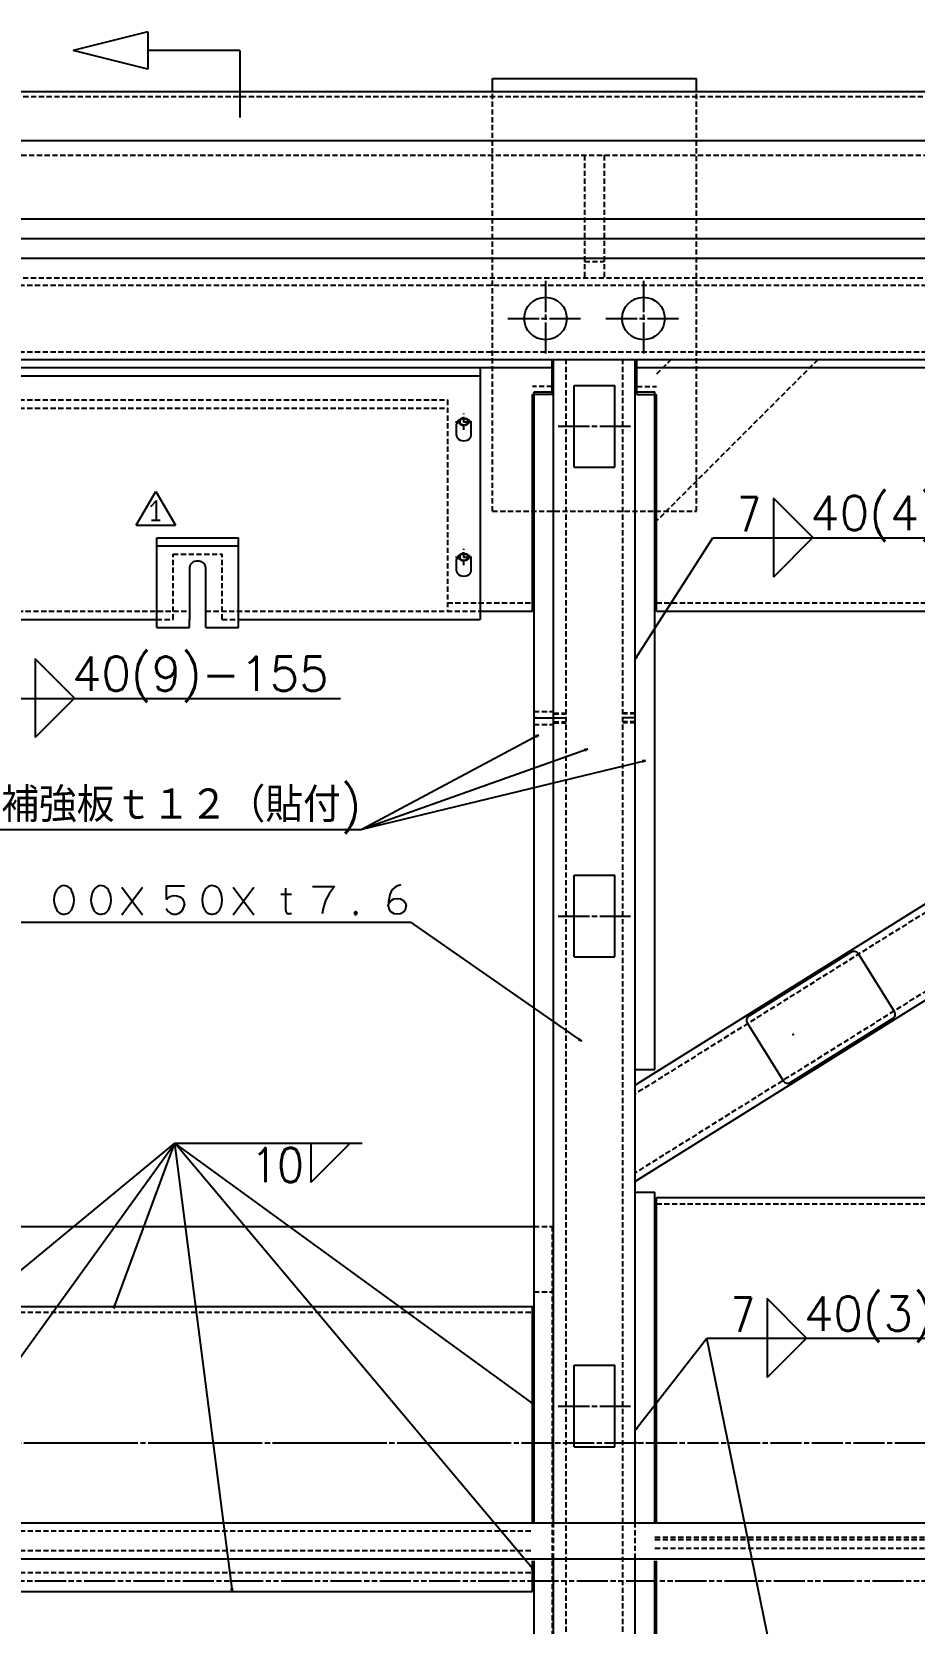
# Model space of a CAD drawing. Header units: inches. Extents: x -3285 to 2472, y -2323 to 2240.
# Drawn here: x -261 to 279, y 1209 to 2183 of the extents above; entities that cross this region are included whole.
import ezdxf
from ezdxf.enums import TextEntityAlignment as Align

# ---------------------------------------------------------------- set-up
doc = ezdxf.new("R2010")
doc.units = ezdxf.units.IN
doc.header["$MEASUREMENT"] = 0
for name, pattern in [('CENTERLINE', [25.4, 19.05, -1.5875, 3.175, -1.5875]), ('DASHED', [4.7625, 3.175, -1.5875]), ('PHANTOM', [30.1625, 19.05, -1.5875, 3.175, -1.5875, 3.175, -1.5875]), ('SOLID', [0])]:
    doc.linetypes.add(name, pattern=pattern)
for name, color, linetype in [('0$C$L0$V_DRAWING', 7, 'SOLID'), ('0$C$L0$V_PV', 7, 'SOLID'), ('Layer11$C$L11$V_DRAWING', 52, 'SOLID'), ('Layer11$C$L11$V_PV', 52, 'SOLID'), ('Layer12$C$L12$V_PV', 52, 'SOLID'), ('Layer13$C$L13$V_PV', 52, 'SOLID'), ('Layer14$C$L14$V_PV', 52, 'SOLID'), ('Layer21$C$L21$V_DRAWING', 2, 'SOLID'), ('Layer21$C$L21$V_PV', 2, 'SOLID'), ('Layer8$C$L8$V_DRAWING', 40, 'SOLID'), ('Layer8$C$L8$V_PV', 40, 'SOLID')]:
    doc.layers.add(name, color=color, linetype=linetype)
doc.styles.add('CADRASTD', font='txt', dxfattribs={"bigfont": 'bigfont'})
doc.dimstyles.new('DIM2', dxfattribs={"dimtxt": 0.156, "dimasz": 2, "dimexe": 0, "dimexo": 0, "dimgap": 0.078, "dimtad": 3, "dimzin": 0, "dimdsep": 46, "dimtxsty": 'CADRASTD', "dimblk": 'CADRA_ARROW22_5OPEN', "dimblk1": 'CADRA_ARROW22_5OPEN', "dimblk2": 'CADRA_ARROW22_5OPEN', "dimcen": 0.09, "dimaunit": 1, "dimadec": 17154, "dimazin": 0, "dimtfac": 1, "dimtofl": 0, "dimtmove": 0, "dimatfit": 3, "dimldrblk": 'CADRA_ARROW22_5OPEN', "dimfxl": 1, "dimtolj": 1, "dimtzin": 0, "dimarcsym": 0})

# ---------------------------------------------------------------- blocks, each defined once
blk = doc.blocks.new('TAB102_SYM001')
at = {"layer": 'Layer11$C$L11$V_DRAWING'}
for p, q in [((2.08, 0.53), (2.08, 2.53)), ((1.58, 0.53), (2.46, 0.53))]:
    blk.add_line(p, q, dxfattribs=at)
at = {"layer": 'Layer21$C$L21$V_DRAWING'}
for p, q in [((0, 0), (2, 3.46)), ((2, 3.46), (4, 0)), ((1.49, 1.93), (2.08, 2.53)), ((0, 0), (4, 0))]:
    blk.add_line(p, q, dxfattribs=at)
blk = doc.blocks.new('BLOCK16')
at = {"layer": '0$C$L0$V_DRAWING'}
for p in [(0, 0), (0, 0), (1, 0)]:
    blk.add_point(p, dxfattribs=at)
at = {"layer": 'Layer12$C$L12$V_PV', "color": 4, "linetype": 'DASHED'}
for p, q in [((0, 4), (12, 4)), ((12, 3), (19.6, 3)), ((12, 2.4), (19.6, 2.4)), ((0, -4), (12, -4)), ((12, -2.4), (19.6, -2.4)), ((12, -3), (19.6, -3))]:
    blk.add_line(p, q, dxfattribs=at)
at = {"layer": 'Layer13$C$L13$V_PV', "color": 4, "linetype": 'CENTERLINE'}
blk.add_line((0, 0), (19.6, 0), dxfattribs=at)
blk = doc.blocks.new('BLOCK15')
at = {"layer": 'Layer12$C$L12$V_PV', "color": 4, "linetype": 'DASHED'}
for p, q in [((485, 446.91), (477.4, 446.91)), ((485, 446.31), (477.4, 446.31)), ((485, 441.51), (477.4, 441.51)), ((485, 440.91), (477.4, 440.91))]:
    blk.add_line(p, q, dxfattribs=at)
at = {"layer": 'Layer13$C$L13$V_PV', "color": 4, "linetype": 'CENTERLINE'}
blk.add_line((485, 443.91), (477.4, 443.91), dxfattribs=at)
at = {"layer": '0$C$L0$V_DRAWING', "yscale": -1}
blk.add_blockref('BLOCK16', (423, 443.91), dxfattribs=at)
blk = doc.blocks.new('BLOCK36')
at = {"layer": '0$C$L0$V_DRAWING'}
blk.add_point((0, 0), dxfattribs=at)
blk.add_point((0, 0), dxfattribs=at)
blk.add_point((0, 0), dxfattribs=at)
blk.add_point((0, 0), dxfattribs=at)
at = {"layer": 'Layer21$C$L21$V_DRAWING', "color": 20}
for p, q in [((-20, 21), (-20, -21)), ((57, 24), (-17, 24)), ((60, 21), (60, -21)), ((57, -24), (-17, -24))]:
    blk.add_line(p, q, dxfattribs=at)
for centre, start, end in [((-17, 21), 89.99998, 179.99996), ((57, 21), 0, 89.99998), ((-17, -21), 179.99996, 269.99995), ((57, -21), 269.99995, 359.99998)]:
    blk.add_arc(centre, 3, start, end, dxfattribs=at)
blk = doc.blocks.new('BLOCK35')
at = {"layer": '0$C$L0$V_DRAWING', "xscale": 1.000000010567625, "yscale": 1.000000010567625, "zscale": 1.000000010567625, "rotation": 32.02455975926377}
blk.add_blockref('BLOCK36', (2446.65, -577.56), dxfattribs=at)
blk = doc.blocks.new('BLOCK38')
at = {"layer": '0$C$L0$V_DRAWING'}
blk.add_point((0, 0), dxfattribs=at)
blk.add_point((0, 0), dxfattribs=at)
blk.add_point((0, 0), dxfattribs=at)
blk.add_point((0, 0), dxfattribs=at)
blk.add_point((0, 0), dxfattribs=at)
blk.add_point((0, 0), dxfattribs=at)
at = {"layer": 'Layer13$C$L13$V_PV', "color": 60, "linetype": 'CENTERLINE'}
for p, q in [((0, 23), (0, -23)), ((-23, 0), (23, 0))]:
    blk.add_line(p, q, dxfattribs=at)
at = {"layer": 'Layer21$C$L21$V_DRAWING', "color": 4}
blk.add_circle((0, 0), 13, dxfattribs=at)
blk = doc.blocks.new('BLOCK40')
at = {"layer": '0$C$L0$V_DRAWING', "color": 4}
for p, q in [((2026, 26.6), (2026, -5.03)), ((2036, -5.03), (2036, 26.6))]:
    blk.add_line(p, q, dxfattribs=at)
for centre, start, end in [((2030.6, 26.13), 85.14971, 174.14549), ((2031.39, 26.13), 5.85451, 94.85029)]:
    blk.add_arc(centre, 4.63, start, end, dxfattribs=at)
blk = doc.blocks.new('BLOCK39')
at = {"layer": '0$C$L0$V_DRAWING'}
for p in [(-273, 504.21), (0, 0), (0, 0), (1, 0), (1, 0)]:
    blk.add_point(p, dxfattribs=at)
at = {"layer": 'Layer12$C$L12$V_PV', "color": 34, "linetype": 'DASHED'}
for p, q in [((-51, 646.92), (-63, 646.92)), ((1, 646.92), (13, 646.92)), ((-420, 638.63), (-115, 638.63)), ((-420, 633.6), (-115, 633.6)), ((-115, 638.63), (-115, 509.24)), ((-110, 625.3), (-100, 625.3)), ((-105, 620.3), (-105, 630.3)), ((-105, 537.4), (-105, 547.4)), ((-110, 542.4), (-100, 542.4)), ((-440, 509.24), (-273, 509.24)), ((-263, 509.24), (-95, 509.24)), ((-115, 514.3), (-63, 514.3)), ((13, 514.3), (236, 514.3)), ((13, 146.24), (400, 146.24)), ((-62, 132.5), (-51, 132.5)), ((-51, 132.5), (-51, -132.5)), ((-472, 80), (-63, 80)), ((-484, 0), (-51, 0)), ((-472, -54), (-63, -54)), ((12, -57.8), (799, -57.8)), ((-472, -66), (-63, -66)), ((12, -59.21), (799, -59.21)), ((12, -64.49), (799, -64.49)), ((-472, -79.55), (-63, -79.55))]:
    blk.add_line(p, q, dxfattribs=at)
at = {"layer": 'Layer12$C$L12$V_PV', "color": 4, "linetype": 'DASHED'}
for p, q in [((-283, 504.21), (-283, 544.21)), ((-283, 544.21), (-253, 544.21)), ((-253, 504.21), (-253, 544.21)), ((-293, 504.21), (-283, 504.21)), ((-253, 504.21), (-243, 504.21))]:
    blk.add_line(p, q, dxfattribs=at)
at = {"layer": 'Layer12$C$L12$V_PV', "color": 34, "linetype": 'DASHED'}
for centre in [(-105, 625.3), (-105, 542.4)]:
    blk.add_ellipse(centre, major_axis=(3, 0), ratio=0.828308, dxfattribs=at)
at = {"layer": 'Layer21$C$L21$V_DRAWING', "color": 4}
for p, q in [((-484, 663.5), (-51, 663.5)), ((-51, 641.89), (-51, 663.5)), ((1, 663.5), (700.78, 663.5)), ((1, 641.89), (1, 663.5)), ((-484, 658.47), (-51, 658.47)), ((-440, 658.47), (-95, 658.47)), ((-440, 653.43), (-95, 653.43)), ((-95, 658.47), (-95, 504.21)), ((1, 658.47), (700.78, 658.47)), ((-62, 643.5), (-50, 643.5)), ((-62, -49), (-62, 643.5)), ((-50, -49), (-50, 643.5)), ((0, 643.5), (12, 643.5)), ((0, 228.5), (0, 643.5)), ((12, 228.5), (12, 643.5)), ((-63, 509.24), (-63, 641.89)), ((-51, 641.89), (-63, 641.89)), ((1, 641.89), (13, 641.89)), ((13, 509.24), (13, 641.89)), ((-109.5, 616.82), (-109.5, 623.72)), ((-100.5, 616.82), (-100.5, 623.72)), ((-293, 499.21), (-293, 554.21)), ((-293, 554.21), (-243, 554.21)), ((-293, 549.21), (-243, 549.21)), ((-243, 499.21), (-243, 554.21)), ((-109.5, 533.92), (-109.5, 540.82)), ((-100.5, 533.92), (-100.5, 540.82)), ((-95, 509.24), (-63, 509.24)), ((13, 509.24), (236, 509.24)), ((-440, 504.21), (-293, 504.21)), ((-293, 499.21), (-273, 499.21)), ((-273, 499.21), (-273, 504.21)), ((-263, 499.21), (-263, 504.21)), ((-263, 499.21), (-243, 499.21)), ((-243, 504.21), (-95, 504.21)), ((0, 228.5), (12, 228.5)), ((0, 153.5), (12, 153.5)), ((0, -49), (0, 153.5)), ((12, -49), (12, 153.5)), ((13, -49), (13, 150.11)), ((13, 150.11), (400, 150.11)), ((-473, 132.5), (-62, 132.5)), ((-472, 83.45), (-63, 83.45)), ((-63, -49), (-63, 83.45)), ((-63, -91.15), (-63, -72.25)), ((-62, -643.5), (-62, -72.25)), ((-50, -643.5), (-50, -72.25)), ((0, -153.5), (0, -72.25)), ((12, -153.5), (12, -72.25)), ((13, -150), (13, -72.25)), ((-472, -91.15), (-63, -91.15))]:
    blk.add_line(p, q, dxfattribs=at)
for centre, start_param, end_param in [((-105, 623.72), 0, 3.141592), ((-105, 616.82), 3.141592, 6.283185), ((-105, 540.82), 0, 3.141592), ((-105, 533.92), 3.141592, 6.283185)]:
    blk.add_ellipse(centre, major_axis=(4.5, 0), ratio=0.706665, start_param=start_param, end_param=end_param, dxfattribs=at)
for centre in [(-105, 625.3), (-105, 542.4)]:
    blk.add_ellipse(centre, major_axis=(2.6, 0), ratio=0.828834, dxfattribs=at)
at = {"layer": '0$C$L0$V_DRAWING', "color": 4}
blk.add_blockref('BLOCK40', (-2299, 509.24), dxfattribs=at)
blk = doc.blocks.new('CADRA_PFIG_SECTION_ARROW')
at = {"linetype": 'SOLID'}
blk.add_line((0, 0), (0.37, 0), dxfattribs=at)
blk = doc.blocks.new('CADRA_PFIG_SECTION_ARROWHEAD')
at = {"linetype": 'SOLID'}
for p, q in [((0, 0.0747), (0.2998, 0)), ((0, -0.0747), (0, 0.0747)), ((0, -0.0747), (0.2998, 0))]:
    blk.add_line(p, q, dxfattribs=at)
blk = doc.blocks.new('CADRA_ARROW22_5OPEN')
at = {"layer": 'Layer8$C$L8$V_DRAWING', "color": 6}
for q in [(-0.99, 0), (-0.98, 0.2), (-0.98, -0.2)]:
    blk.add_line((0, 0), q, dxfattribs=at)

msp = doc.modelspace()

# ---------------------------------------------------------------- linework, layer by layer
at = {"layer": 'Layer11$C$L11$V_PV'}
for p, q in [((155.809, 1873.314), (379.813, 1873.314)), ((-296.18, 1774.955), (-72.177, 1774.955)), ((-283.02, 1694.627), (-59.24, 1694.627)), ((-298.272, 1637.832), (-29.139, 1637.832)), ((-173.798, 1502.595), (-59.018, 1502.595)), ((152.002, 1383.07), (376.006, 1383.07))]:
    msp.add_line(p, q, dxfattribs=at)
at = {"layer": 'Layer12$C$L12$V_PV', "linetype": 'DASHED'}
for p, q in [((20.741, 1889.605), (20.741, 2146.605)), ((145.741, 1889.605), (145.741, 2146.605)), ((908.241, 2143.404), (-2191.757, 2143.404)), ((-2191.757, 2107.605), (908.241, 2107.605)), ((77.24, 2107.605), (77.24, 2032.604)), ((89.24, 2107.605), (89.24, 2032.604)), ((77.24, 2042.604), (89.24, 2042.604)), ((-2228.759, 2032.604), (950.241, 2032.604)), ((-2216.759, 2028.104), (938.241, 2028.104)), ((-2216.759, 1987.105), (938.241, 1987.105)), ((65.841, 655.605), (65.841, 1982.605)), ((100.641, 655.605), (100.641, 1982.605)), ((827.438, 1982.605), (108.241, 1532.772)), ((904.754, 1982.605), (108.241, 1484.413)), ((130.241, 1982.605), (120.241, 1972.605)), ((120.241, 1882.605), (220.24, 1982.604)), ((20.741, 1889.605), (145.741, 1889.605)), ((46.241, 1451.605), (58.241, 1451.605)), ((46.241, 1411.605), (58.241, 1411.605)), ((58.241, 1248.105), (58.241, 1270.105)), ((108.241, 1248.105), (108.241, 1270.105))]:
    msp.add_line(p, q, dxfattribs=at)
at = {"layer": 'Layer13$C$L13$V_PV', "linetype": 'CENTERLINE'}
for p, q in [((61.088, 1941.603), (105.393, 1941.603)), ((61.088, 1641.605), (105.393, 1641.605)), ((61.088, 1341.605), (105.393, 1341.605)), ((-2399.831, 1319.105), (1011.83, 1319.105))]:
    msp.add_line(p, q, dxfattribs=at)
at = {"layer": 'Layer14$C$L14$V_PV', "linetype": 'PHANTOM'}
msp.add_line((-2189.758, 1234.605), (906.24, 1234.605), dxfattribs=at)
at = {"layer": 'Layer21$C$L21$V_PV'}
for p, q in [((-133.85, 2171.814), (-133.85, 2130.663)), ((20.741, 2154.604), (145.741, 2154.604)), ((20.741, 2146.605), (20.741, 2154.604)), ((145.741, 2146.605), (145.741, 2154.604)), ((-2241.759, 2146.605), (958.241, 2146.605)), ((-2191.757, 2116.605), (908.241, 2116.605)), ((-2191.757, 2068.604), (908.241, 2068.604)), ((-2166.759, 2056.603), (868.241, 2056.603)), ((-2166.759, 2044.604), (868.241, 2044.604)), ((-2191.757, 1982.605), (908.241, 1982.605)), ((58.241, 1270.105), (58.241, 1982.605)), ((818.951, 1982.605), (108.241, 1538.08)), ((108.241, 1270.105), (108.241, 1982.605)), ((908.24, 1979.477), (108.241, 1479.105)), ((70.741, 1966.603), (95.741, 1966.603)), ((70.741, 1916.603), (70.741, 1966.603)), ((95.741, 1916.603), (95.741, 1966.603)), ((70.741, 1916.603), (95.741, 1916.603)), ((216.935, 1873.465), (192.768, 1897.631)), ((192.769, 1897.631), (192.769, 1849.298)), ((216.935, 1873.465), (192.768, 1849.298)), ((-235.055, 1775.106), (-259.221, 1799.272)), ((-259.221, 1799.272), (-259.221, 1750.938)), ((-235.055, 1775.106), (-259.222, 1750.939)), ((70.741, 1616.605), (70.741, 1666.604)), ((70.741, 1666.604), (95.741, 1666.604)), ((95.741, 1616.605), (95.741, 1666.604)), ((70.741, 1616.605), (95.741, 1616.605)), ((-66.258, 1502.595), (-90.421, 1478.432)), ((-90.421, 1502.595), (-90.421, 1478.432)), ((213.127, 1383.219), (188.961, 1407.385)), ((188.962, 1407.386), (188.962, 1359.053)), ((213.127, 1383.219), (188.961, 1359.052)), ((70.741, 1366.605), (95.741, 1366.605)), ((70.741, 1316.605), (70.741, 1366.605)), ((95.741, 1316.605), (95.741, 1366.605)), ((70.741, 1316.605), (95.741, 1316.605)), ((-2191.757, 1270.105), (907.241, 1270.105)), ((-2191.757, 1248.105), (907.241, 1248.105)), ((58.241, 655.605), (58.241, 1248.105)), ((108.241, 655.605), (108.241, 1248.105))]:
    msp.add_line(p, q, dxfattribs=at)
at = {"layer": 'Layer8$C$L8$V_PV'}
for p, q in [((-246.047, 1657.74), (-246.949, 1655.85)), ((-245.8, 1658.151), (-246.047, 1657.74)), ((-245.163, 1658.808), (-245.8, 1658.151)), ((-244.42, 1659.383), (-245.163, 1658.808)), ((-243.606, 1659.876), (-244.42, 1659.383)), ((-242.722, 1660.123), (-243.606, 1659.876)), ((-241.802, 1660.287), (-242.722, 1660.123)), ((-240.882, 1660.205), (-241.802, 1660.287)), ((-239.963, 1660.041), (-240.882, 1660.205)), ((-239.114, 1659.63), (-239.963, 1660.041)), ((-238.335, 1659.137), (-239.114, 1659.63)), ((-237.628, 1658.48), (-238.335, 1659.137)), ((-237.062, 1657.74), (-237.628, 1658.48)), ((-236.92, 1657.412), (-237.062, 1657.74)), ((-236.071, 1655.522), (-236.92, 1657.412)), ((-223.367, 1657.74), (-224.269, 1655.85)), ((-223.12, 1658.151), (-223.367, 1657.74)), ((-222.483, 1658.808), (-223.12, 1658.151)), ((-221.74, 1659.383), (-222.483, 1658.808)), ((-220.926, 1659.876), (-221.74, 1659.383)), ((-220.042, 1660.123), (-220.926, 1659.876)), ((-219.122, 1660.287), (-220.042, 1660.123)), ((-218.202, 1660.205), (-219.122, 1660.287)), ((-217.283, 1660.041), (-218.202, 1660.205)), ((-216.434, 1659.63), (-217.283, 1660.041)), ((-215.655, 1659.137), (-216.434, 1659.63)), ((-214.948, 1658.48), (-215.655, 1659.137)), ((-214.382, 1657.74), (-214.948, 1658.48)), ((-214.24, 1657.412), (-214.382, 1657.74)), ((-213.391, 1655.522), (-214.24, 1657.412)), ((-206.065, 1659.444), (-193.452, 1642.486)), ((-206.065, 1642.486), (-193.452, 1659.444)), ((-155.327, 1657.74), (-156.229, 1655.85)), ((-155.08, 1658.151), (-155.327, 1657.74)), ((-154.443, 1658.808), (-155.08, 1658.151)), ((-153.7, 1659.383), (-154.443, 1658.808)), ((-152.886, 1659.876), (-153.7, 1659.383)), ((-152.002, 1660.123), (-152.886, 1659.876)), ((-151.082, 1660.287), (-152.002, 1660.123)), ((-150.162, 1660.205), (-151.082, 1660.287)), ((-149.243, 1660.041), (-150.162, 1660.205)), ((-148.394, 1659.63), (-149.243, 1660.041)), ((-147.615, 1659.137), (-148.394, 1659.63)), ((-146.908, 1658.48), (-147.615, 1659.137)), ((-146.342, 1657.74), (-146.908, 1658.48)), ((-146.2, 1657.412), (-146.342, 1657.74)), ((-145.351, 1655.522), (-146.2, 1657.412)), ((-138.025, 1659.444), (-125.412, 1642.486)), ((-138.025, 1642.486), (-125.412, 1659.444)), ((-105.722, 1645.005), (-105.722, 1658.808)), ((-89.428, 1659.794), (-75.967, 1659.794)), ((-75.967, 1659.794), (-79.08, 1655.768)), ((-247.515, 1653.796), (-247.728, 1651.66)), ((-247.728, 1651.66), (-247.568, 1649.565)), ((-247.568, 1649.565), (-247.073, 1647.552)), ((-246.949, 1655.85), (-247.515, 1653.796)), ((-247.073, 1647.552), (-246.224, 1645.621)), ((-237.062, 1645.334), (-236.142, 1647.223)), ((-236.142, 1647.223), (-235.576, 1649.277)), ((-235.576, 1653.468), (-236.071, 1655.522)), ((-235.435, 1651.332), (-235.576, 1653.468)), ((-235.576, 1649.277), (-235.435, 1651.332)), ((-224.835, 1653.796), (-225.048, 1651.66)), ((-225.048, 1651.66), (-224.888, 1649.565)), ((-224.888, 1649.565), (-224.393, 1647.552)), ((-224.269, 1655.85), (-224.835, 1653.796)), ((-224.393, 1647.552), (-223.544, 1645.621)), ((-214.382, 1645.334), (-213.462, 1647.223)), ((-213.462, 1647.223), (-212.896, 1649.277)), ((-212.896, 1653.468), (-213.391, 1655.522)), ((-212.755, 1651.332), (-212.896, 1653.468)), ((-212.896, 1649.277), (-212.755, 1651.332)), ((-156.795, 1653.796), (-157.008, 1651.66)), ((-157.008, 1651.66), (-156.848, 1649.565)), ((-156.848, 1649.565), (-156.353, 1647.552)), ((-156.229, 1655.85), (-156.795, 1653.796)), ((-156.353, 1647.552), (-155.504, 1645.621)), ((-146.342, 1645.334), (-145.422, 1647.223)), ((-145.422, 1647.223), (-144.856, 1649.277)), ((-144.856, 1653.468), (-145.351, 1655.522)), ((-144.715, 1651.332), (-144.856, 1653.468)), ((-144.856, 1649.277), (-144.715, 1651.332)), ((-108.835, 1655.111), (-102.326, 1655.111)), ((-81.415, 1651.249), (-82.901, 1646.361)), ((-79.08, 1655.768), (-81.415, 1651.249)), ((-246.224, 1645.621), (-246.047, 1645.334)), ((-246.047, 1645.334), (-245.481, 1644.574)), ((-245.481, 1644.574), (-244.809, 1643.916)), ((-244.809, 1643.916), (-244.031, 1643.403)), ((-244.031, 1643.403), (-243.182, 1643.054)), ((-243.182, 1643.054), (-242.227, 1642.828)), ((-242.227, 1642.828), (-241.307, 1642.787)), ((-241.307, 1642.787), (-240.387, 1642.93)), ((-240.387, 1642.93), (-239.538, 1643.218)), ((-239.538, 1643.218), (-238.689, 1643.649)), ((-238.689, 1643.649), (-237.982, 1644.245)), ((-237.982, 1644.245), (-237.345, 1644.923)), ((-237.345, 1644.923), (-237.062, 1645.334)), ((-223.544, 1645.621), (-223.367, 1645.334)), ((-223.367, 1645.334), (-222.801, 1644.574)), ((-222.801, 1644.574), (-222.129, 1643.916)), ((-222.129, 1643.916), (-221.351, 1643.403)), ((-221.351, 1643.403), (-220.502, 1643.054)), ((-220.502, 1643.054), (-219.547, 1642.828)), ((-219.547, 1642.828), (-218.627, 1642.787)), ((-218.627, 1642.787), (-217.707, 1642.93)), ((-217.707, 1642.93), (-216.858, 1643.218)), ((-216.858, 1643.218), (-216.009, 1643.649)), ((-216.009, 1643.649), (-215.302, 1644.245)), ((-215.302, 1644.245), (-214.665, 1644.923)), ((-214.665, 1644.923), (-214.382, 1645.334)), ((-155.504, 1645.621), (-155.327, 1645.334)), ((-155.327, 1645.334), (-154.761, 1644.574)), ((-154.761, 1644.574), (-154.089, 1643.916)), ((-154.089, 1643.916), (-153.311, 1643.403)), ((-153.311, 1643.403), (-152.462, 1643.054)), ((-152.462, 1643.054), (-151.507, 1642.828)), ((-151.507, 1642.828), (-150.587, 1642.787)), ((-150.587, 1642.787), (-149.667, 1642.93)), ((-149.667, 1642.93), (-148.818, 1643.218)), ((-148.818, 1643.218), (-147.969, 1643.649)), ((-147.969, 1643.649), (-147.262, 1644.245)), ((-147.262, 1644.245), (-146.625, 1644.923)), ((-146.625, 1644.923), (-146.342, 1645.334)), ((-105.722, 1645.005), (-105.722, 1644.676)), ((-105.722, 1644.676), (-105.651, 1644.307)), ((-105.651, 1644.307), (-105.439, 1643.998)), ((-105.439, 1643.998), (-105.298, 1643.69)), ((-105.298, 1643.69), (-105.015, 1643.444)), ((-105.015, 1643.444), (-104.732, 1643.238)), ((-104.732, 1643.238), (-104.449, 1643.095)), ((-104.449, 1643.095), (-104.095, 1642.992)), ((-104.095, 1642.992), (-104.024, 1642.992)), ((-102.326, 1642.992), (-104.024, 1642.992)), ((-82.901, 1646.361), (-83.467, 1642.992))]:
    msp.add_line(p, q, dxfattribs=at)
for points in [[(-178.821, 1651.824), (-178.821, 1660.205), (-167.819, 1660.205)], [(-35.277, 1660.862), (-37.231, 1660.247), (-38.862, 1659.328), (-40.19, 1658.111), (-41.235, 1656.6), (-42.018, 1654.8), (-42.557, 1652.717), (-42.874, 1650.354), (-42.989, 1647.716)], [(-178.998, 1646.32), (-177.785, 1644.525), (-176.271, 1643.357), (-174.581, 1642.793), (-172.838, 1642.81), (-171.166, 1643.386), (-169.69, 1644.5), (-168.533, 1646.129), (-167.819, 1648.25)], [(-178.821, 1651.824), (-177.718, 1653.004), (-176.177, 1653.802), (-174.376, 1654.178), (-172.498, 1654.089), (-170.722, 1653.494), (-169.23, 1652.35), (-168.202, 1650.616), (-167.819, 1648.25)], [(-42.989, 1647.716), (-42.517, 1649.792), (-41.275, 1651.275), (-39.519, 1652.165), (-37.505, 1652.461), (-35.492, 1652.165), (-33.736, 1651.275), (-32.493, 1649.792), (-32.022, 1647.716)], [(-42.989, 1647.716), (-42.517, 1645.64), (-41.275, 1644.158), (-39.519, 1643.268), (-37.505, 1642.971), (-35.492, 1643.268), (-33.736, 1644.158), (-32.493, 1645.64), (-32.022, 1647.716)], [(-62.109, 1643.41), (-62.183, 1643.808), (-62.379, 1644.092), (-62.654, 1644.262), (-62.971, 1644.319), (-63.287, 1644.262), (-63.563, 1644.092), (-63.758, 1643.808), (-63.832, 1643.41)], [(-63.832, 1643.41), (-63.758, 1643.01), (-63.563, 1642.724), (-63.287, 1642.552), (-62.971, 1642.495), (-62.654, 1642.552), (-62.379, 1642.724), (-62.183, 1643.01), (-62.109, 1643.41)], [(-62.509, 1643.41), (-62.549, 1643.627), (-62.654, 1643.782), (-62.801, 1643.875), (-62.971, 1643.906), (-63.14, 1643.875), (-63.288, 1643.782), (-63.393, 1643.627), (-63.432, 1643.41)], [(-63.432, 1643.41), (-63.393, 1643.193), (-63.288, 1643.038), (-63.14, 1642.945), (-62.971, 1642.914), (-62.801, 1642.945), (-62.654, 1643.038), (-62.549, 1643.193), (-62.509, 1643.41)]]:
    msp.add_lwpolyline(points, dxfattribs=at)

# ---------------------------------------------------------------- block references
at = {"layer": '0$C$L0$V_PV'}
for name, p in [('BLOCK35', (-2241.759, 2146.605)), ('BLOCK15', (-376.759, 1319.105))]:
    msp.add_blockref(name, p, dxfattribs=at)
for name, p, xscale, yscale, zscale in [('BLOCK38', (53.241, 2007.604), 1.000000357627954, 1.000000357627954, 1.000000357627954), ('BLOCK38', (113.241, 2007.604), 1.000000357627954, 1.000000357627954, 1.000000357627954), ('BLOCK39', (108.241, 1319.105), 1.000000357627954, 1.000000357627954, 1.000000357627954), ('TAB102_SYM001', (-197.389, 1880.972), 5.999999999999999, 5.999999999999999, 5.999999999999999)]:
    msp.add_blockref(name, p, dxfattribs=dict(at, xscale=xscale, yscale=yscale, zscale=zscale))
at = {"layer": 'Layer8$C$L8$V_PV', "xscale": 152.4000363350001, "yscale": 152.4000363350001, "zscale": 152.4000363350001, "rotation": 180.0000000000004}
for name, p in [('CADRA_PFIG_SECTION_ARROWHEAD', (-190.238, 2171.793)), ('CADRA_PFIG_SECTION_ARROW', (-133.85, 2171.793))]:
    msp.add_blockref(name, p, dxfattribs=at)

# ---------------------------------------------------------------- texts
at = {"layer": 'Layer8$C$L8$V_PV', "style": 'CADRASTD'}
for s, width, p, p2 in [('40(4)-125', 0.857143, (215.27, 1877.97), (372.457, 1877.97)), ('7', 0.857143, (170.714, 1877.259), (185.114, 1877.259)), ('40(9)-155', 0.857143, (-236.719, 1779.611), (-79.532, 1779.611)), ('補強板ｔ１２（貼付)', 0.857145, (-280.007, 1699.282), (-59.507, 1699.282)), ('10', 0.857143, (-127.132, 1478.638), (-94.732, 1478.638)), ('7', 0.857143, (166.907, 1387.013), (181.307, 1387.013)), ('40(3)-130', 0.857143, (211.463, 1387.724), (368.65, 1387.724))]:
    msp.add_text(s, height=21, dxfattribs=dict(at, width=width)).set_placement(p, p2, align=Align.FIT)

# ---------------------------------------------------------------- leaders
for points in [[(108.241, 1798.893), (155.809, 1873.315)], [(49.069, 1752.504), (-59.241, 1694.626)], [(79.078, 1743.929), (-59.241, 1694.625)], [(114.407, 1736.795), (-59.241, 1694.627)], [(75.482, 1564.96), (-29.137, 1637.831)], [(-364.759, 1344.698), (-173.798, 1502.595)], [(-364.759, 1237.771), (-173.798, 1502.595)], [(-211.027, 1401.437), (-173.798, 1502.595)], [(-138.483, 1227.953), (-173.798, 1502.595)], [(46.241, 1342.529), (-173.798, 1502.595)], [(46.241, 1240.87), (-173.798, 1502.595)], [(108.241, 1326.798), (152.002, 1383.069)], [(210.994, 1094.836), (152.002, 1383.07)]]:
    msp.add_leader(points, dimstyle='DIM2')

doc.saveas('drawing.dxf')
